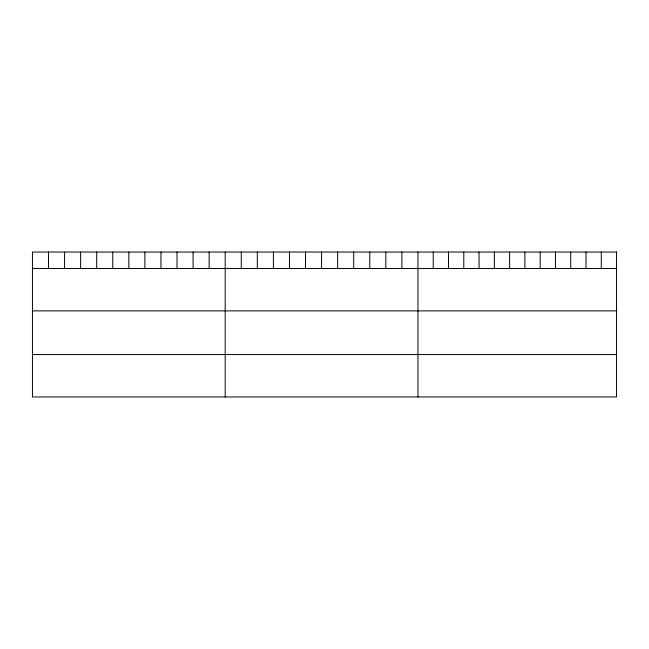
<?xml version="1.0" encoding="UTF-8"?>
<svg xmlns="http://www.w3.org/2000/svg" width="649" height="649" viewBox="0 0 649 649"><rect width="100%" height="100%" fill="white"/><g stroke="black" fill="none" stroke-linecap="round" stroke-linejoin="round"><path stroke-width="0.97" d="M32.45 268.483L616.55 268.483M32.45 310.879L616.55 310.879M32.45 354.565L616.55 354.565M601.274 252.031L601.274 268.483M585.998 252.031L585.998 268.483M570.722 252.031L570.722 268.483M555.447 252.031L555.447 268.483M540.171 252.031L540.171 268.483M524.895 252.031L524.895 268.483M509.611 252.031L509.611 268.483M494.335 252.031L494.335 268.483M479.059 252.031L479.059 268.483M463.784 252.031L463.784 268.483M448.508 252.031L448.508 268.483M433.232 252.031L433.232 268.483M417.956 252.031L417.956 396.969M401.893 252.031L401.893 268.483M385.831 252.031L385.831 268.483M369.768 252.031L369.768 268.483M353.705 252.031L353.705 268.483M337.642 252.031L337.642 268.483M321.579 252.031L321.579 268.483M305.517 252.031L305.517 268.483M289.454 252.031L289.454 268.483M273.391 252.031L273.391 268.483M257.329 252.031L257.329 268.483M241.266 252.031L241.266 268.483M225.203 252.031L225.203 396.969M209.14 252.031L209.14 268.483M193.078 252.031L193.078 268.483M177.015 252.031L177.015 268.483M160.952 252.031L160.952 268.483M144.889 252.031L144.889 268.483M128.827 252.031L128.827 268.483M112.764 252.031L112.764 268.483M96.701 252.031L96.701 268.483M80.638 252.031L80.638 268.483M64.575 252.031L64.575 268.483M48.513 252.031L48.513 268.483M616.55 252.031L32.45 252.031L32.45 396.969L616.55 396.969L616.55 252.031"/></g></svg>
